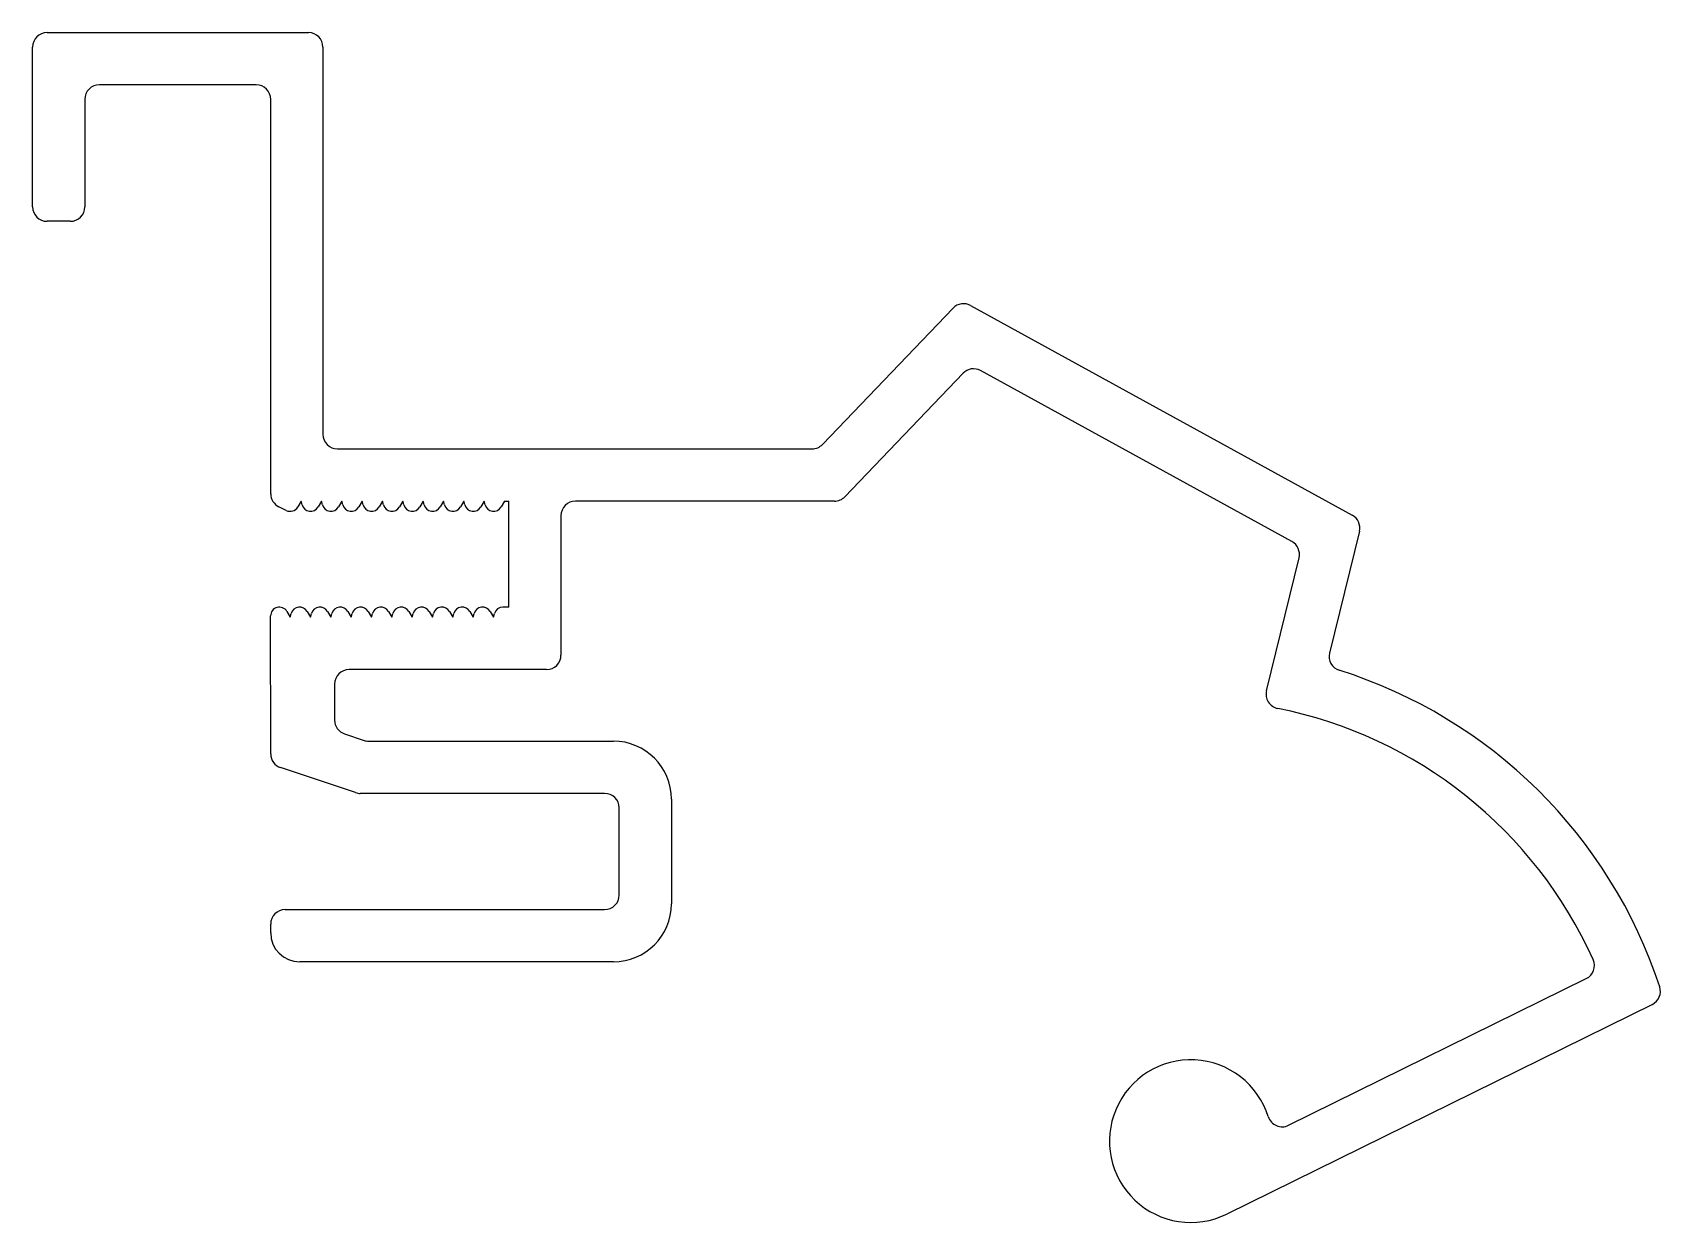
# Model space of a CAD drawing. Extents: x 361.6 to 417.7, y 707.3 to 748.3.
import ezdxf

# ---------------------------------------------------------------- set-up
doc = ezdxf.new("R2010")
doc.units = 0
doc.layers.get('0').update_dxf_attribs({"linetype": 'CONTINUOUS'})

msp = doc.modelspace()

# ---------------------------------------------------------------- linework, layer by layer
for p, q in [((361.646, 742.309), (361.646, 747.809)), ((362.146, 748.309), (371.145, 748.309)), ((371.645, 747.809), (371.646, 734.472)), ((369.346, 746.509), (363.946, 746.509)), ((363.446, 746.009), (363.446, 742.309)), ((369.846, 732.429), (369.846, 746.009)), ((362.946, 741.809), (362.146, 741.809)), ((393.944, 738.91), (407.088, 731.694)), ((388.848, 734.126), (393.342, 738.818)), ((405.011, 730.78), (394.289, 736.668)), ((393.687, 736.575), (389.617, 732.326)), ((372.146, 733.972), (388.487, 733.972)), ((370.892, 732.172), (370.777, 731.972)), ((370.928, 732.043), (370.892, 732.172)), ((371.592, 732.172), (371.477, 731.972)), ((371.628, 732.043), (371.592, 732.172)), ((372.292, 732.172), (372.177, 731.972)), ((372.328, 732.043), (372.292, 732.172)), ((372.992, 732.172), (372.877, 731.972)), ((373.028, 732.043), (372.992, 732.172)), ((373.692, 732.172), (373.577, 731.972)), ((373.728, 732.043), (373.692, 732.172)), ((374.392, 732.172), (374.277, 731.972)), ((374.428, 732.043), (374.392, 732.172)), ((375.092, 732.172), (374.977, 731.972)), ((375.128, 732.043), (375.092, 732.172)), ((375.792, 732.172), (375.677, 731.972)), ((375.828, 732.043), (375.792, 732.172)), ((376.492, 732.172), (376.377, 731.972)), ((376.528, 732.043), (376.492, 732.172)), ((377.192, 732.172), (377.077, 731.972)), ((377.228, 732.043), (377.192, 732.172)), ((377.892, 732.172), (377.777, 731.972)), ((377.892, 732.172), (378.042, 732.172)), ((378.042, 728.522), (378.042, 732.172)), ((389.256, 732.172), (380.342, 732.172)), ((370.384, 731.853), (370.125, 731.981)), ((379.842, 731.672), (379.842, 726.872)), ((407.333, 731.136), (406.306, 726.943)), ((404.135, 725.645), (405.256, 730.223)), ((369.846, 723.469), (369.842, 728.222)), ((370.402, 728.372), (370.517, 728.172)), ((370.517, 728.172), (370.552, 728.301)), ((371.102, 728.372), (371.217, 728.172)), ((371.217, 728.172), (371.252, 728.301)), ((371.802, 728.372), (371.917, 728.172)), ((371.917, 728.172), (371.952, 728.301)), ((372.502, 728.372), (372.617, 728.172)), ((372.617, 728.172), (372.652, 728.301)), ((373.202, 728.372), (373.317, 728.172)), ((373.317, 728.172), (373.352, 728.301)), ((373.902, 728.372), (374.017, 728.172)), ((374.017, 728.172), (374.052, 728.301)), ((374.602, 728.372), (374.717, 728.172)), ((374.717, 728.172), (374.752, 728.301)), ((375.302, 728.372), (375.417, 728.172)), ((375.417, 728.172), (375.452, 728.301)), ((376.002, 728.372), (376.117, 728.172)), ((376.117, 728.172), (376.152, 728.301)), ((376.702, 728.372), (376.817, 728.172)), ((376.817, 728.172), (376.852, 728.301)), ((377.402, 728.372), (377.517, 728.172)), ((377.517, 728.172), (377.552, 728.301)), ((378.042, 728.522), (377.842, 728.522)), ((379.342, 726.372), (372.546, 726.372)), ((372.046, 725.872), (372.046, 724.634)), ((372.387, 724.159), (373.061, 723.935)), ((373.219, 723.909), (381.646, 723.909)), ((372.769, 722.135), (370.187, 722.995)), ((381.346, 722.109), (372.927, 722.109)), ((381.846, 718.609), (381.846, 721.609)), ((383.646, 721.909), (383.646, 718.309)), ((370.346, 718.109), (381.346, 718.109)), ((369.846, 717.309), (369.846, 717.609)), ((381.646, 716.309), (370.846, 716.309)), ((404.897, 710.678), (415.149, 715.73)), ((417.423, 714.844), (402.766, 707.622))]:
    msp.add_line(p, q)
for centre, radius, start, end in [((362.146, 747.809), 0.5, 90, 180), ((371.145, 747.809), 0.5, 0.0015, 90), ((363.946, 746.009), 0.5, 90, 180), ((369.346, 746.009), 0.5, 0.0015, 90), ((362.146, 742.309), 0.5, 180, 270), ((362.946, 742.309), 0.5, 270, 360), ((393.704, 738.472), 0.5, 61.2322, 136.2322), ((394.048, 736.229), 0.5, 61.2322, 136.2322), ((372.146, 734.472), 0.5, 180.0015, 270), ((388.487, 734.472), 0.5, 270, 316.2322), ((370.346, 732.429), 0.5, 180.0015, 243.726), ((380.342, 731.672), 0.5, 90, 180), ((389.256, 732.672), 0.5, 270, 316.2322), ((370.517, 732.122), 0.3, 243.726, 329.9999), ((371.217, 732.122), 0.3, 195.3084, 329.9999), ((371.917, 732.122), 0.3, 195.3084, 329.9999), ((372.617, 732.122), 0.3, 195.3084, 329.9999), ((373.317, 732.122), 0.3, 195.3084, 329.9999), ((374.017, 732.122), 0.3, 195.3084, 329.9999), ((374.717, 732.122), 0.3, 195.3084, 329.9999), ((375.417, 732.122), 0.3, 195.3084, 329.9999), ((376.117, 732.122), 0.3, 195.3084, 329.9999), ((376.817, 732.122), 0.3, 195.3084, 329.9999), ((377.517, 732.122), 0.3, 195.3084, 329.9999), ((406.848, 731.255), 0.5, 346.2322, 61.2322), ((404.771, 730.342), 0.5, 346.2322, 61.2322), ((370.142, 728.222), 0.3, 30, 180), ((370.842, 728.222), 0.3, 30, 164.6916), ((371.542, 728.222), 0.3, 30, 164.6916), ((372.242, 728.222), 0.3, 30, 164.6916), ((372.942, 728.222), 0.3, 30, 164.6916), ((373.642, 728.222), 0.3, 30, 164.6916), ((374.342, 728.222), 0.3, 30, 164.6916), ((375.042, 728.222), 0.3, 30, 164.6916), ((375.742, 728.222), 0.3, 30, 164.6916), ((376.442, 728.222), 0.3, 30, 164.6914), ((377.142, 728.222), 0.3, 30, 164.6916), ((377.842, 728.222), 0.3, 90, 164.6916), ((379.342, 726.872), 0.5, 270, 0), ((406.792, 726.824), 0.5, 166.2322, 252.4987), ((372.546, 725.872), 0.5, 90, 180), ((401.529, 710.134), 17, 18.2194, 72.4987), ((404.62, 725.526), 0.5, 166.2322, 258.6432), ((401.529, 710.134), 15.2, 24.283, 78.6432), ((372.546, 724.634), 0.5, 180, 251.5651), ((373.219, 724.409), 0.5, 251.5651, 270), ((381.646, 721.909), 2, 0, 90), ((370.346, 723.469), 0.5, 180, 251.5651), ((372.927, 722.609), 0.5, 251.5651, 270), ((381.346, 721.609), 0.5, 0, 90), ((370.346, 717.609), 0.5, 90, 180), ((381.346, 718.609), 0.5, 270, 360), ((381.646, 718.309), 2, 270, 0), ((370.846, 717.309), 1, 180, 270), ((414.928, 716.179), 0.5, 296.2322, 24.283), ((417.202, 715.292), 0.5, 296.2322, 18.2194), ((401.529, 710.134), 2.8, 17.5174, 296.2322), ((404.676, 711.127), 0.5, 197.5174, 296.2322)]:
    msp.add_arc(centre, radius, start, end)

doc.saveas('drawing.dxf')
